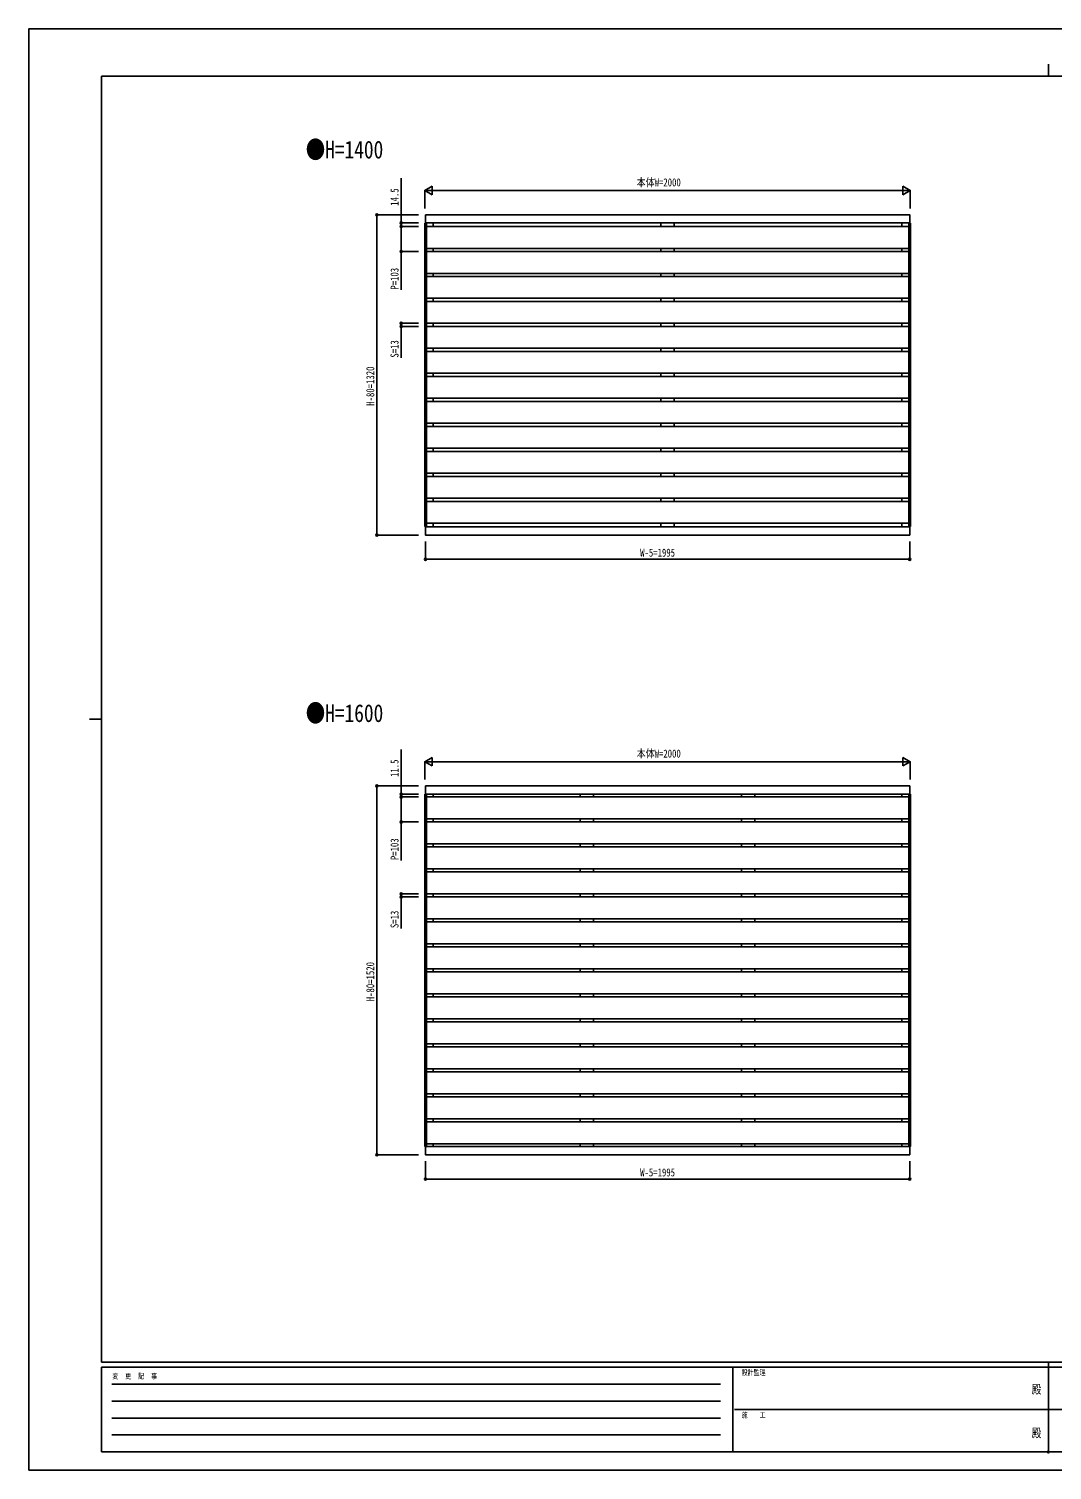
# Model space of a CAD drawing. Units: millimetres, scale not verified. Extents: x -4205 to 4205, y -2970 to 2970.
# Drawn here: x -4205 to 11, y -2970 to 2970 of the extents above; entities that cross this region are included whole.
import ezdxf
from ezdxf.enums import TextEntityAlignment as Align

# ---------------------------------------------------------------- set-up
doc = ezdxf.new("R2010")
doc.units = ezdxf.units.MM
doc.header["$LTSCALE"] = 16
doc.header["$PDMODE"] = 32
doc.header["$PDSIZE"] = 8
for name, color, linetype in [('0-1_USER1', 3, 'Continuous'), ('0-2_YKK_A1', 4, 'Continuous'), ('0-3_YKK_D', 6, 'Continuous'), ('0-4_YKK_ZWAK', 7, 'Continuous')]:
    doc.layers.add(name, color=color, linetype=linetype)
doc.styles.add('ＭＳ ゴシック', font='')
doc.styles.get('ＭＳ ゴシック').set_extended_font_data('MS Gothic')

msp = doc.modelspace()

# ---------------------------------------------------------------- linework, layer by layer
at = {"layer": '0-2_YKK_A1'}
for p, q in [((-2574.15, 2169.33), (-2567.15, 2169.33)), ((-2574.15, 2169.33), (-2574.15, 918.33)), ((-2572.15, 2169.33), (-2572.15, 918.33)), ((-2569.15, 2169.83), (-2569.15, 2169.33)), ((-580.15, 2155.33), (-2567.15, 2155.33)), ((-2539.15, 2155.33), (-2539.15, 2169.83)), ((-1601.15, 2155.33), (-1601.15, 2169.83)), ((-1546.15, 2155.33), (-1546.15, 2169.83)), ((-608.15, 2155.33), (-608.15, 2169.83)), ((-573.15, 2169.33), (-580.15, 2169.33)), ((-578.15, 2169.83), (-578.15, 2169.33)), ((-575.15, 2169.33), (-575.15, 918.33)), ((-573.15, 2169.33), (-573.15, 918.33)), ((-580.15, 2065.33), (-2567.15, 2065.33)), ((-580.15, 2052.33), (-2567.15, 2052.33)), ((-2539.15, 2052.33), (-2539.15, 2065.33)), ((-1601.15, 2052.33), (-1601.15, 2065.33)), ((-1546.15, 2052.33), (-1546.15, 2065.33)), ((-608.15, 2052.33), (-608.15, 2065.33)), ((-580.15, 1962.33), (-2567.15, 1962.33)), ((-2539.15, 1949.33), (-2539.15, 1962.33)), ((-1601.15, 1949.33), (-1601.15, 1962.33)), ((-1546.15, 1949.33), (-1546.15, 1962.33)), ((-608.15, 1949.33), (-608.15, 1962.33)), ((-580.15, 1949.33), (-2567.15, 1949.33)), ((-580.15, 1859.33), (-2567.15, 1859.33)), ((-580.15, 1846.33), (-2567.15, 1846.33)), ((-2539.15, 1846.33), (-2539.15, 1859.33)), ((-1601.15, 1846.33), (-1601.15, 1859.33)), ((-1546.15, 1846.33), (-1546.15, 1859.33)), ((-608.15, 1846.33), (-608.15, 1859.33)), ((-580.15, 1756.33), (-2567.15, 1756.33)), ((-580.15, 1743.33), (-2567.15, 1743.33)), ((-2539.15, 1743.33), (-2539.15, 1756.33)), ((-1601.15, 1743.33), (-1601.15, 1756.33)), ((-1546.15, 1743.33), (-1546.15, 1756.33)), ((-608.15, 1743.33), (-608.15, 1756.33)), ((-580.15, 1653.33), (-2567.15, 1653.33)), ((-580.15, 1640.33), (-2567.15, 1640.33)), ((-2539.15, 1640.33), (-2539.15, 1653.33)), ((-1601.15, 1640.33), (-1601.15, 1653.33)), ((-1546.15, 1640.33), (-1546.15, 1653.33)), ((-608.15, 1640.33), (-608.15, 1653.33)), ((-580.15, 1550.33), (-2567.15, 1550.33)), ((-2539.15, 1537.33), (-2539.15, 1550.33)), ((-1601.15, 1537.33), (-1601.15, 1550.33)), ((-1546.15, 1537.33), (-1546.15, 1550.33)), ((-608.15, 1537.33), (-608.15, 1550.33)), ((-580.15, 1537.33), (-2567.15, 1537.33)), ((-580.15, 1447.33), (-2567.15, 1447.33)), ((-580.15, 1434.33), (-2567.15, 1434.33)), ((-2539.15, 1434.33), (-2539.15, 1447.33)), ((-1601.15, 1434.33), (-1601.15, 1447.33)), ((-1546.15, 1434.33), (-1546.15, 1447.33)), ((-608.15, 1434.33), (-608.15, 1447.33)), ((-580.15, 1344.33), (-2567.15, 1344.33)), ((-580.15, 1331.33), (-2567.15, 1331.33)), ((-2539.15, 1331.33), (-2539.15, 1344.33)), ((-1601.15, 1331.33), (-1601.15, 1344.33)), ((-1546.15, 1331.33), (-1546.15, 1344.33)), ((-608.15, 1331.33), (-608.15, 1344.33)), ((-580.15, 1241.33), (-2567.15, 1241.33)), ((-580.15, 1228.33), (-2567.15, 1228.33)), ((-2539.15, 1228.33), (-2539.15, 1241.33)), ((-1601.15, 1228.33), (-1601.15, 1241.33)), ((-1546.15, 1228.33), (-1546.15, 1241.33)), ((-608.15, 1228.33), (-608.15, 1241.33)), ((-580.15, 1138.33), (-2567.15, 1138.33)), ((-2539.15, 1125.33), (-2539.15, 1138.33)), ((-1601.15, 1125.33), (-1601.15, 1138.33)), ((-1546.15, 1125.33), (-1546.15, 1138.33)), ((-608.15, 1125.33), (-608.15, 1138.33)), ((-580.15, 1125.33), (-2567.15, 1125.33)), ((-580.15, 1035.33), (-2567.15, 1035.33)), ((-580.15, 1022.33), (-2567.15, 1022.33)), ((-2539.15, 1022.33), (-2539.15, 1035.33)), ((-1601.15, 1022.33), (-1601.15, 1035.33)), ((-1546.15, 1022.33), (-1546.15, 1035.33)), ((-608.15, 1022.33), (-608.15, 1035.33)), ((-2569.15, 918.33), (-2569.15, 917.83)), ((-580.15, 932.33), (-2567.15, 932.33)), ((-2539.15, 917.83), (-2539.15, 932.33)), ((-1601.15, 917.83), (-1601.15, 932.33)), ((-1546.15, 917.83), (-1546.15, 932.33)), ((-608.15, 917.83), (-608.15, 932.33)), ((-578.15, 918.33), (-578.15, 917.83)), ((-2574.15, -184.68), (-2567.15, -184.68)), ((-2574.15, -184.68), (-2574.15, -1635.68)), ((-2572.15, -184.68), (-2572.15, -1635.68)), ((-2569.15, -184.18), (-2569.15, -184.68)), ((-2569.15, -184.18), (-2569.15, -184.68)), ((-580.15, -195.68), (-2567.15, -195.68)), ((-2539.15, -195.68), (-2539.15, -184.18)), ((-1933.65, -195.68), (-1933.65, -184.18)), ((-1878.65, -195.68), (-1878.65, -184.18)), ((-1268.65, -195.68), (-1268.65, -184.18)), ((-1213.65, -195.68), (-1213.65, -184.18)), ((-608.15, -195.68), (-608.15, -184.18)), ((-573.15, -184.68), (-580.15, -184.68)), ((-578.15, -184.18), (-578.15, -184.68)), ((-578.15, -184.18), (-578.15, -184.68)), ((-575.15, -184.68), (-575.15, -1635.68)), ((-573.15, -184.68), (-573.15, -1635.68)), ((-580.15, -285.68), (-2567.15, -285.68)), ((-2539.15, -298.68), (-2539.15, -285.68)), ((-1933.65, -298.68), (-1933.65, -285.68)), ((-1878.65, -298.68), (-1878.65, -285.68)), ((-1268.65, -298.68), (-1268.65, -285.68)), ((-1213.65, -298.68), (-1213.65, -285.68)), ((-608.15, -298.68), (-608.15, -285.68)), ((-580.15, -298.68), (-2567.15, -298.68)), ((-580.15, -388.68), (-2567.15, -388.68)), ((-580.15, -401.68), (-2567.15, -401.68)), ((-2539.15, -401.68), (-2539.15, -388.68)), ((-1933.65, -401.68), (-1933.65, -388.68)), ((-1878.65, -401.68), (-1878.65, -388.68)), ((-1268.65, -401.68), (-1268.65, -388.68)), ((-1213.65, -401.68), (-1213.65, -388.68)), ((-608.15, -401.68), (-608.15, -388.68)), ((-580.15, -491.68), (-2567.15, -491.68)), ((-580.15, -504.68), (-2567.15, -504.68)), ((-2539.15, -504.68), (-2539.15, -491.68)), ((-1933.65, -504.68), (-1933.65, -491.68)), ((-1878.65, -504.68), (-1878.65, -491.68)), ((-1268.65, -504.68), (-1268.65, -491.68)), ((-1213.65, -504.68), (-1213.65, -491.68)), ((-608.15, -504.68), (-608.15, -491.68)), ((-580.15, -594.68), (-2567.15, -594.68)), ((-580.15, -607.68), (-2567.15, -607.68)), ((-2539.15, -607.68), (-2539.15, -594.68)), ((-1933.65, -607.68), (-1933.65, -594.68)), ((-1878.65, -607.68), (-1878.65, -594.68)), ((-1268.65, -607.68), (-1268.65, -594.68)), ((-1213.65, -607.68), (-1213.65, -594.68)), ((-608.15, -607.68), (-608.15, -594.68)), ((-580.15, -697.68), (-2567.15, -697.68)), ((-580.15, -710.68), (-2567.15, -710.68)), ((-2539.15, -710.68), (-2539.15, -697.68)), ((-1933.65, -710.68), (-1933.65, -697.68)), ((-1878.65, -710.68), (-1878.65, -697.68)), ((-1268.65, -710.68), (-1268.65, -697.68)), ((-1213.65, -710.68), (-1213.65, -697.68)), ((-608.15, -710.68), (-608.15, -697.68)), ((-580.15, -800.68), (-2567.15, -800.68)), ((-580.15, -813.68), (-2567.15, -813.68)), ((-2539.15, -813.68), (-2539.15, -800.68)), ((-1933.65, -813.68), (-1933.65, -800.68)), ((-1878.65, -813.68), (-1878.65, -800.68)), ((-1268.65, -813.68), (-1268.65, -800.68)), ((-1213.65, -813.68), (-1213.65, -800.68)), ((-608.15, -813.68), (-608.15, -800.68)), ((-580.15, -903.68), (-2567.15, -903.68)), ((-580.15, -916.68), (-2567.15, -916.68)), ((-2539.15, -916.68), (-2539.15, -903.68)), ((-1933.65, -916.68), (-1933.65, -903.68)), ((-1878.65, -916.68), (-1878.65, -903.68)), ((-1268.65, -916.68), (-1268.65, -903.68)), ((-1213.65, -916.68), (-1213.65, -903.68)), ((-608.15, -916.68), (-608.15, -903.68)), ((-580.15, -1006.68), (-2567.15, -1006.68)), ((-2539.15, -1019.68), (-2539.15, -1006.68)), ((-1933.65, -1019.68), (-1933.65, -1006.68)), ((-1878.65, -1019.68), (-1878.65, -1006.68)), ((-1268.65, -1019.68), (-1268.65, -1006.68)), ((-1213.65, -1019.68), (-1213.65, -1006.68)), ((-608.15, -1019.68), (-608.15, -1006.68)), ((-580.15, -1019.68), (-2567.15, -1019.68)), ((-580.15, -1109.68), (-2567.15, -1109.68)), ((-580.15, -1122.68), (-2567.15, -1122.68)), ((-2539.15, -1122.68), (-2539.15, -1109.68)), ((-1933.65, -1122.68), (-1933.65, -1109.68)), ((-1878.65, -1122.68), (-1878.65, -1109.68)), ((-1268.65, -1122.68), (-1268.65, -1109.68)), ((-1213.65, -1122.68), (-1213.65, -1109.68)), ((-608.15, -1122.68), (-608.15, -1109.68)), ((-580.15, -1212.68), (-2567.15, -1212.68)), ((-580.15, -1225.68), (-2567.15, -1225.68)), ((-2539.15, -1225.68), (-2539.15, -1212.68)), ((-1933.65, -1225.68), (-1933.65, -1212.68)), ((-1878.65, -1225.68), (-1878.65, -1212.68)), ((-1268.65, -1225.68), (-1268.65, -1212.68)), ((-1213.65, -1225.68), (-1213.65, -1212.68)), ((-608.15, -1225.68), (-608.15, -1212.68)), ((-580.15, -1315.68), (-2567.15, -1315.68)), ((-580.15, -1328.68), (-2567.15, -1328.68)), ((-2539.15, -1328.68), (-2539.15, -1315.68)), ((-1933.65, -1328.68), (-1933.65, -1315.68)), ((-1878.65, -1328.68), (-1878.65, -1315.68)), ((-1268.65, -1328.68), (-1268.65, -1315.68)), ((-1213.65, -1328.68), (-1213.65, -1315.68)), ((-608.15, -1328.68), (-608.15, -1315.68)), ((-580.15, -1418.68), (-2567.15, -1418.68)), ((-2539.15, -1431.68), (-2539.15, -1418.68)), ((-1933.65, -1431.68), (-1933.65, -1418.68)), ((-1878.65, -1431.68), (-1878.65, -1418.68)), ((-1268.65, -1431.68), (-1268.65, -1418.68)), ((-1213.65, -1431.68), (-1213.65, -1418.68)), ((-608.15, -1431.68), (-608.15, -1418.68)), ((-580.15, -1431.68), (-2567.15, -1431.68)), ((-580.15, -1521.68), (-2567.15, -1521.68)), ((-580.15, -1534.68), (-2567.15, -1534.68)), ((-2539.15, -1534.68), (-2539.15, -1521.68)), ((-1933.65, -1534.68), (-1933.65, -1521.68)), ((-1878.65, -1534.68), (-1878.65, -1521.68)), ((-1268.65, -1534.68), (-1268.65, -1521.68)), ((-1213.65, -1534.68), (-1213.65, -1521.68)), ((-608.15, -1534.68), (-608.15, -1521.68)), ((-2569.15, -1635.68), (-2569.15, -1636.18)), ((-580.15, -1624.68), (-2567.15, -1624.68)), ((-2539.15, -1636.18), (-2539.15, -1624.68)), ((-1933.65, -1636.18), (-1933.65, -1624.68)), ((-1878.65, -1636.18), (-1878.65, -1624.68)), ((-1268.65, -1636.18), (-1268.65, -1624.68)), ((-1213.65, -1636.18), (-1213.65, -1624.68)), ((-608.15, -1636.18), (-608.15, -1624.68)), ((-578.15, -1635.68), (-578.15, -1636.18))]:
    msp.add_line(p, q, dxfattribs=at)
for points in [[(-2571.15, 2203.83), (-576.15, 2203.83), (-576.15, 2169.83), (-2571.15, 2169.83)], [(-2571.15, 917.83), (-576.15, 917.83), (-576.15, 883.83), (-2571.15, 883.83)], [(-2571.15, -150.18), (-576.15, -150.18), (-576.15, -184.18), (-2571.15, -184.18)], [(-2571.15, -1636.18), (-576.15, -1636.18), (-576.15, -1670.18), (-2571.15, -1670.18)]]:
    msp.add_lwpolyline(points, close=True, dxfattribs=at)
for points in [[(-2567.15, 2169.33), (-2567.15, 918.33), (-2574.15, 918.33)], [(-580.15, 2169.33), (-580.15, 918.33), (-573.15, 918.33)], [(-2567.15, -184.68), (-2567.15, -1635.68), (-2574.15, -1635.68)], [(-580.15, -184.68), (-580.15, -1635.68), (-573.15, -1635.68)]]:
    msp.add_lwpolyline(points, dxfattribs=at)
at = {"layer": '0-3_YKK_D'}
for p, q in [((-2573.65, 2303.83), (-2543.34, 2321.33)), ((-2543.34, 2286.33), (-2543.34, 2321.33)), ((-573.65, 2303.83), (-603.96, 2321.33)), ((-603.96, 2321.33), (-603.96, 2286.33)), ((-2573.65, 2229.83), (-2573.65, 2304.83)), ((-2573.65, 2303.83), (-2543.34, 2286.33)), ((-2573.65, 2303.83), (-2513.03, 2303.83)), ((-608.65, 2303.83), (-2538.65, 2303.83)), ((-573.65, 2303.83), (-634.27, 2303.83)), ((-573.65, 2303.83), (-603.96, 2286.33)), ((-573.65, 2229.83), (-573.65, 2304.83)), ((-2600.15, 2203.83), (-2772.15, 2203.83)), ((-2771.15, 2203.83), (-2771.15, 883.83)), ((-2600.15, 2169.83), (-2672.15, 2169.83)), ((-2600.15, 2155.33), (-2672.15, 2155.33)), ((-2600.15, 2155.33), (-2672.15, 2155.33)), ((-2600.15, 2052.33), (-2672.15, 2052.33)), ((-2600.15, 1756.33), (-2672.15, 1756.33)), ((-2600.15, 1743.33), (-2672.15, 1743.33)), ((-2600.15, 883.83), (-2772.15, 883.83)), ((-2571.15, 857.83), (-2571.15, 782.83)), ((-576.15, 857.83), (-576.15, 782.83)), ((-2571.15, 783.83), (-576.15, 783.83)), ((-2573.65, -50.18), (-2543.34, -32.68)), ((-2573.65, -124.18), (-2573.65, -49.18)), ((-2573.65, -50.18), (-2543.34, -67.68)), ((-2573.65, -50.18), (-2513.03, -50.18)), ((-2543.34, -67.68), (-2543.34, -32.68)), ((-608.65, -50.18), (-2538.65, -50.18)), ((-573.65, -50.18), (-634.27, -50.18)), ((-573.65, -50.18), (-603.96, -32.68)), ((-603.96, -32.68), (-603.96, -67.68)), ((-573.65, -50.18), (-603.96, -67.68)), ((-573.65, -124.18), (-573.65, -49.18)), ((-2600.15, -150.18), (-2772.15, -150.18)), ((-2771.15, -150.18), (-2771.15, -1670.18)), ((-2600.15, -184.18), (-2672.15, -184.18)), ((-2600.15, -195.68), (-2672.15, -195.68)), ((-2600.15, -195.68), (-2672.15, -195.68)), ((-2600.15, -298.68), (-2672.15, -298.68)), ((-2600.15, -594.68), (-2672.15, -594.68)), ((-2600.15, -607.68), (-2672.15, -607.68)), ((-2600.15, -1670.18), (-2772.15, -1670.18)), ((-2571.15, -1696.18), (-2571.15, -1771.18)), ((-576.15, -1696.18), (-576.15, -1771.18)), ((-2571.15, -1770.18), (-576.15, -1770.18))]:
    msp.add_line(p, q, dxfattribs=at)
for points in [[(-2671.15, 2155.33), (-2671.15, 2169.83), (-2671.15, 2354.63)], [(-2671.15, 2155.33), (-2671.15, 2052.33), (-2671.15, 1894.13)], [(-2671.15, 1756.33), (-2671.15, 1743.33), (-2671.15, 1613.93)], [(-2671.15, -195.68), (-2671.15, -184.18), (-2671.15, 0.62)], [(-2671.15, -195.68), (-2671.15, -298.68), (-2671.15, -456.88)], [(-2671.15, -594.68), (-2671.15, -607.68), (-2671.15, -737.08)]]:
    msp.add_lwpolyline(points, dxfattribs=at)
for centre in [(-2771.15, 2203.83), (-2671.15, 2169.83), (-2671.15, 2155.33), (-2671.15, 2155.33), (-2671.15, 2052.33), (-2671.15, 1756.33), (-2671.15, 1743.33), (-2771.15, 883.83), (-2571.15, 783.83), (-576.15, 783.83), (-2771.15, -150.18), (-2671.15, -184.18), (-2671.15, -195.68), (-2671.15, -195.68), (-2671.15, -298.68), (-2671.15, -594.68), (-2671.15, -607.68), (-2771.15, -1670.18), (-2571.15, -1770.18), (-576.15, -1770.18)]:
    msp.add_circle(centre, 4.25, dxfattribs=at)
at = {"layer": '0-4_YKK_ZWAK'}
for p, q in [((-4.98, 2825), (-4.98, 2775)), ((3895.02, 2775), (-3904.98, 2775)), ((-3904.98, -2525), (-3904.98, 2775)), ((-3954.98, 125), (-3904.98, 125)), ((3895.02, -2525), (-3904.98, -2525)), ((-1304.98, -2545), (-3904.98, -2545)), ((-3904.98, -2895), (-3904.98, -2545)), ((-1304.98, -2545), (-1304.98, -2895)), ((-4.98, -2545), (-1304.98, -2545)), ((-4.98, -2525), (-4.98, -2895)), ((1295.02, -2545), (-4.98, -2545)), ((-3862.48, -2615), (-1354.98, -2615)), ((-3862.48, -2685), (-1354.98, -2685)), ((-1297.48, -2720), (-4.98, -2720)), ((-4.98, -2720), (1295.02, -2720)), ((-3862.48, -2755), (-1354.98, -2755)), ((-3862.48, -2825), (-1354.98, -2825)), ((-3904.98, -2895), (-1304.98, -2895)), ((-1304.98, -2895), (-4.98, -2895)), ((-4.98, -2895), (1295.02, -2895))]:
    msp.add_line(p, q, dxfattribs=at)
msp.add_lwpolyline([(-4205, -2970), (4205, -2970), (4205, 2970), (-4205, 2970)], close=True, dxfattribs=at)
msp.add_point((-4.98, -2895), dxfattribs=at)

# ---------------------------------------------------------------- texts
at = {"layer": '0-1_USER1', "style": 'ＭＳ ゴシック', "width": 0.8}
for s, p in [('●H=1400', (-3064.14, 2413.67)), ('●H=1600', (-3064.14, 91.3))]:
    msp.add_text(s, height=73.31, dxfattribs=at).set_placement(p, align=Align.BOTTOM_LEFT)
at = {"layer": '0-3_YKK_D', "style": 'ＭＳ ゴシック', "width": 0.8}
for s, p in [('本体W=2000', (-1700.85, 2310.83)), ('W-5=1995', (-1686.45, 784.83)), ('本体W=2000', (-1700.85, -43.18)), ('W-5=1995', (-1686.45, -1769.18))]:
    msp.add_text(s, height=32.99, dxfattribs=at).set_placement(p, align=Align.BOTTOM_LEFT)
for s, p in [('14.5', (-2672.15, 2240.83)), ('P=103', (-2672.15, 1895.13)), ('S=13', (-2672.15, 1614.93)), ('H-80=1320', (-2772.15, 1416.63)), ('11.5', (-2672.15, -113.18)), ('P=103', (-2672.15, -455.88)), ('S=13', (-2672.15, -736.08)), ('H-80=1520', (-2772.15, -1037.38))]:
    msp.add_text(s, height=32.99, rotation=90, dxfattribs=at).set_placement(p, align=Align.BOTTOM_LEFT)
at = {"layer": '0-4_YKK_ZWAK', "style": 'ＭＳ ゴシック', "width": 0.8}
for s, height, p in [('設計監理', 21.99, (-1268.31, -2585)), ('変  更  記  事', 21.99, (-3861.31, -2600)), ('殿', 36.66, (-73.67, -2665.83)), ('施\u3000\u3000工', 21.99, (-1268.31, -2760)), ('殿', 36.66, (-73.67, -2845.83))]:
    msp.add_text(s, height=height, dxfattribs=at).set_placement(p, align=Align.BOTTOM_LEFT)

doc.saveas('drawing.dxf')
